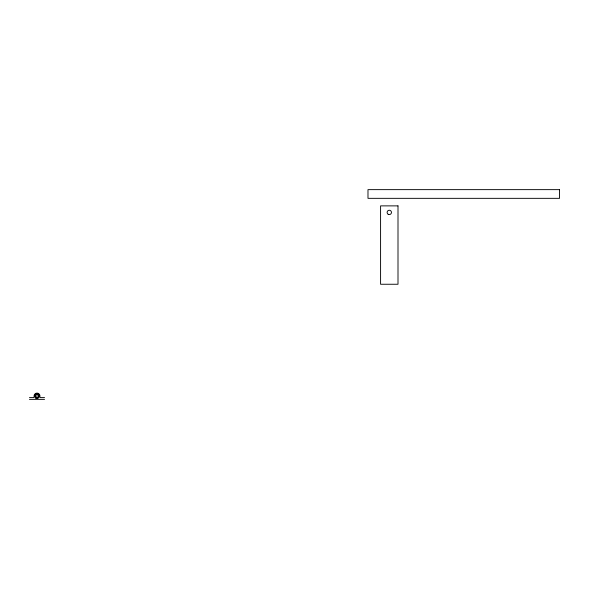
<?xml version="1.0" encoding="UTF-8"?>
<svg xmlns="http://www.w3.org/2000/svg" width="589" height="589" viewBox="0 0 589 589"><rect width="100%" height="100%" fill="white"/><g stroke="black" fill="none" stroke-linecap="round" stroke-linejoin="round"><path stroke-width="0.88" d="M29.45 397.612L33.654 397.612L34.155 396.809A2.945 2.945 0 0 1 37.004 393.099A2.945 2.945 0 0 1 39.853 396.809L40.354 397.612L44.558 397.612M29.45 399.364L44.558 399.364M559.55 189.636L367.985 189.636L367.985 198.338L559.55 198.338L559.55 189.636M398.002 205.878L380.582 205.878L380.582 284.251L398.002 284.251L398.002 205.878M36.363 397.163A1.288 1.288 0 0 0 38.292 396.051A1.288 1.288 0 0 0 36.363 394.932A1.288 1.288 0 0 0 36.363 397.163M36.01 397.774A1.995 1.995 0 0 0 38.999 396.051A1.995 1.995 0 0 0 36.01 394.321A1.995 1.995 0 0 0 36.01 397.774M35.826 398.083A2.349 2.349 0 0 0 39.36 396.051A2.349 2.349 0 0 0 35.826 394.012A2.349 2.349 0 0 0 35.826 398.083M388.203 214.3A2.179 2.179 0 0 0 391.471 212.408A2.179 2.179 0 0 0 388.203 210.523A2.179 2.179 0 0 0 388.203 214.3"/></g></svg>
